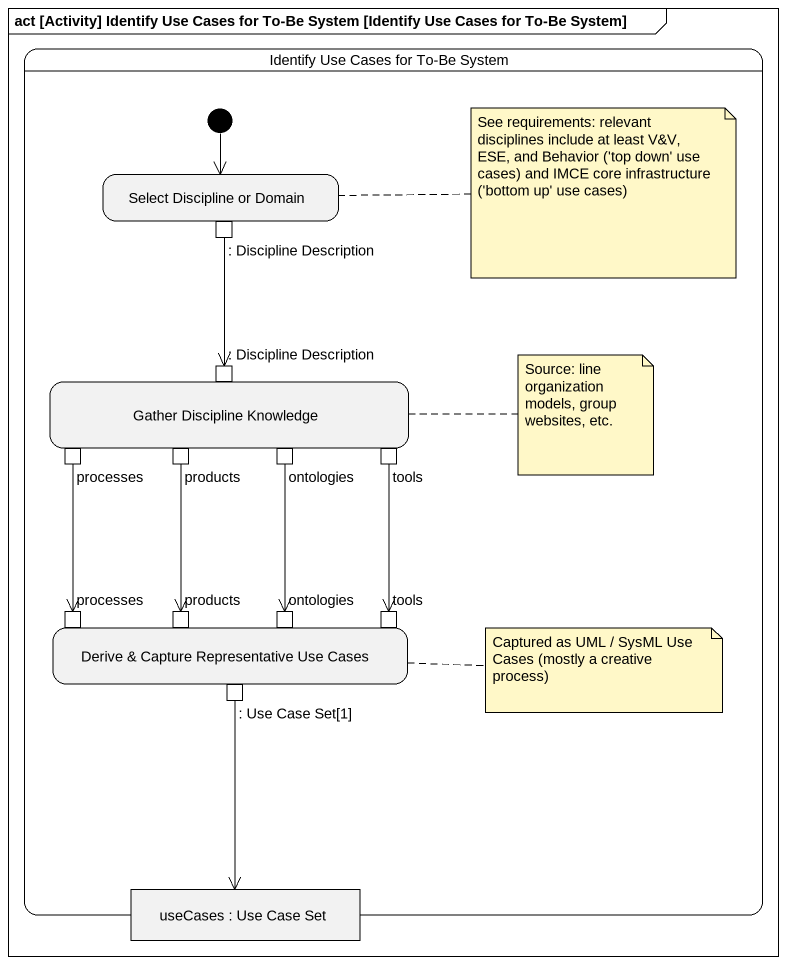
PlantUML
@startuml
mainframe act [Activity] Identify Use Cases for To-Be System [Identify Use Cases for To-Be System]
hide empty description
state "Identify Use Cases for To-Be System" as Identify_Use_Cases_for_To {
  state "Select Discipline or Domain" as Select_Discipline_or_Domain {
    state ": Discipline Description" as Discipline_Description <<outputPin>>
  }
  state "Gather Discipline Knowledge" as Gather_Discipline_Knowledge {
    state ": Discipline Description" as Discipline_Description_2 <<inputPin>>
    state processes <<outputPin>>
    state products <<outputPin>>
    state ontologies <<outputPin>>
    state tools <<outputPin>>
  }
  state "Derive & Capture Representative Use Cases" as Derive_Capture {
    state "processes" as processes_2 <<inputPin>>
    state "products" as products_2 <<inputPin>>
    state "ontologies" as ontologies_2 <<inputPin>>
    state "tools" as tools_2 <<inputPin>>
    state ": Use Case Set[1]" as Use_Case_Set_1 <<outputPin>>
  }
  state "useCases : Use Case Set" as useCases <<object>>
  [*] --> Select_Discipline_or_Domain
}
Discipline_Description --> Discipline_Description_2
processes --> processes_2
products --> products_2
ontologies --> ontologies_2
tools --> tools_2
Use_Case_Set_1 --> useCases
note right of Select_Discipline_or_Domain : See requirements: relevant disciplines include at least V&V, ESE, and Behavior ('top down' use cases) and IMCE core infrastructure ('bottom up' use cases)
note right of Gather_Discipline_Knowledge : Source: line organization models, group websites, etc.
note right of Derive_Capture : Captured as UML / SysML Use Cases (mostly a creative process)
@enduml
